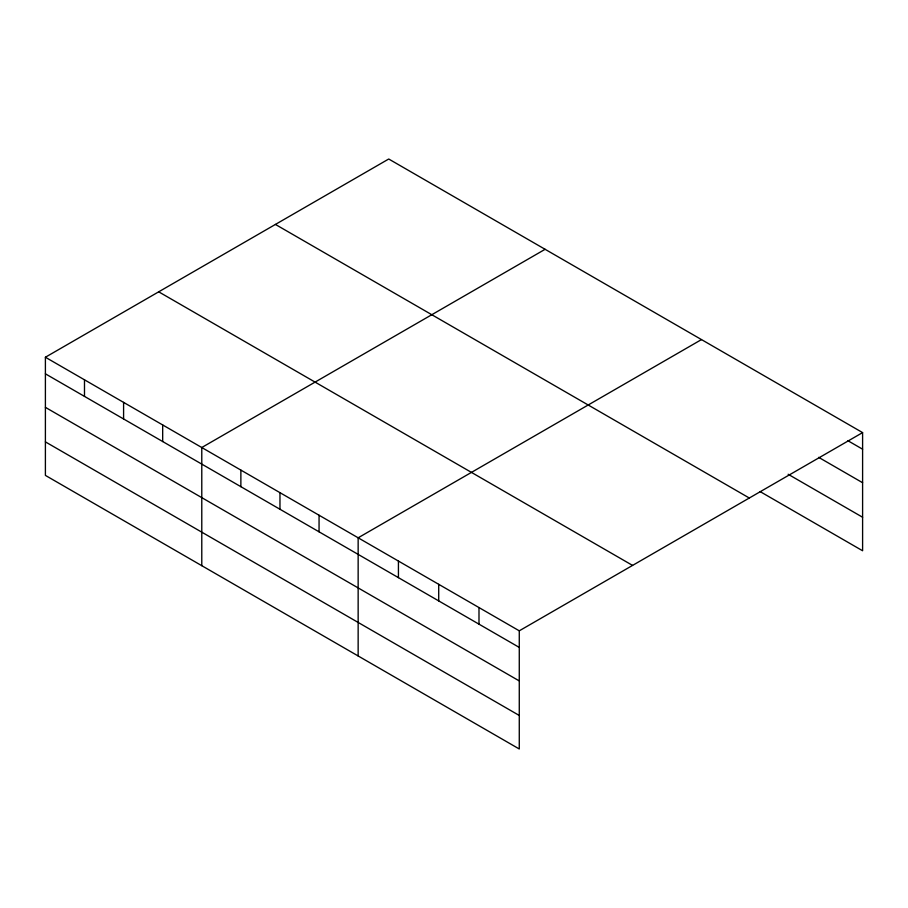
<?xml version="1.0" encoding="UTF-8"?>
<svg xmlns="http://www.w3.org/2000/svg" width="908" height="908" viewBox="0 0 908 908"><rect width="100%" height="100%" fill="white"/><g stroke="black" fill="none" stroke-linecap="round" stroke-linejoin="round"><path stroke-width="1.36" d="M519.274 680.932L519.274 630.822L45.4 357.241L45.4 475.395L519.274 748.986L519.274 680.932L45.4 407.351M760.075 491.569L862.6 550.759L862.6 432.605L388.726 159.013L45.4 357.241M545.106 249.303L201.78 447.519L201.78 565.684M701.487 339.581L358.149 537.808L358.149 655.962M519.274 630.822L862.6 432.605M847.959 440.743L862.6 449.199M818.664 457.348L862.6 482.716M788.144 474.26L862.6 517.242M275.43 224.435L749.304 498.015M158.696 291.82L632.57 565.412M45.4 373.824L519.274 647.415M45.4 441.878L519.274 715.47M478.993 607.565L478.993 624.159M438.712 584.309L438.712 600.903M398.43 561.053L398.43 577.647M319.06 515.233L319.06 531.827M279.97 492.658L279.97 509.252M240.87 470.094L240.87 486.688M162.68 424.944L162.68 441.538M123.59 402.38L123.59 418.974M84.489 379.805L84.489 396.399"/></g></svg>
